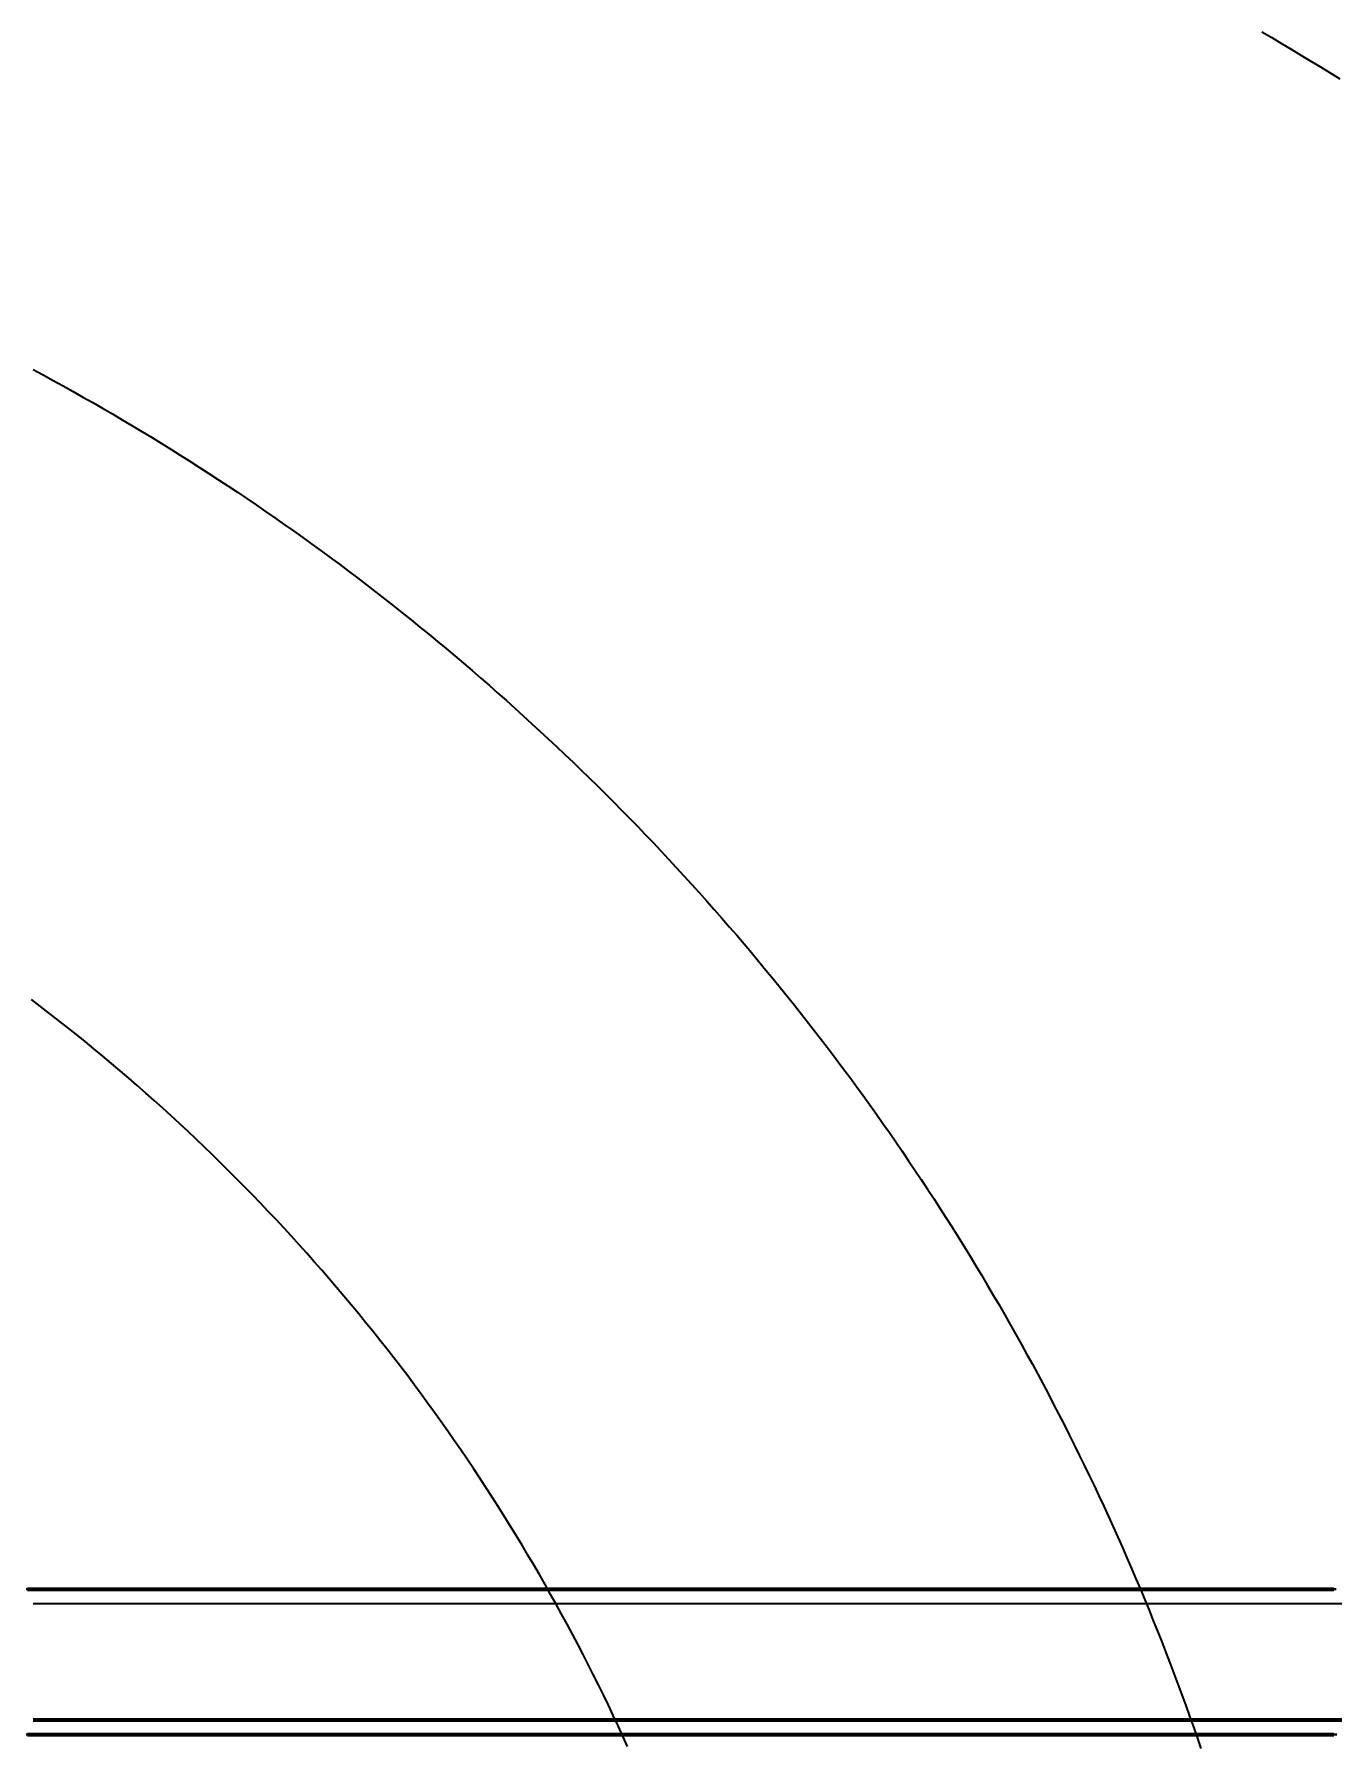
# Model space of a CAD drawing. Header units: millimetres. Extents: x 0 to 2382, y 0 to 420.
# Drawn here: x 168.47 to 174.2, y 290.95 to 298.5 of the extents above; entities that cross this region are included whole.
import ezdxf

# ---------------------------------------------------------------- set-up
doc = ezdxf.new("R2010")
doc.units = ezdxf.units.MM
doc.linetypes.add('IRAM-E-TRAZOS', pattern=[5, 4, -1])
doc.layers.add('01-VISIBLE', color=7, linetype='CONTINUOUS', lineweight=70)
doc.layers.add('02-OCULTA', color=4, linetype='IRAM-E-TRAZOS', lineweight=35)

msp = doc.modelspace()

# ---------------------------------------------------------------- linework, layer by layer
at = {"layer": '01-VISIBLE'}
for points in [[(168.44, 291.64), (168.52, 291.64), (168.6, 291.64), (168.68, 291.64), (168.76, 291.64), (168.84, 291.64), (168.92, 291.64), (169, 291.64), (169.08, 291.64), (169.16, 291.64), (169.24, 291.64), (169.32, 291.64), (169.4, 291.64), (169.48, 291.64), (169.56, 291.64), (169.64, 291.64), (169.72, 291.64), (169.8, 291.64), (169.88, 291.64), (169.96, 291.64), (170.04, 291.64), (170.12, 291.64), (170.2, 291.64), (170.28, 291.64), (170.36, 291.64), (170.44, 291.64), (170.52, 291.64), (170.6, 291.64), (170.68, 291.64), (170.76, 291.64), (170.84, 291.64), (170.92, 291.64), (171, 291.64), (171.08, 291.64), (171.16, 291.64), (171.24, 291.64), (171.32, 291.64), (171.4, 291.64), (171.48, 291.64), (171.56, 291.64), (171.64, 291.64), (171.72, 291.64), (171.8, 291.64), (171.88, 291.64), (171.96, 291.64), (172.04, 291.64), (172.12, 291.64), (172.2, 291.64), (172.28, 291.64), (172.36, 291.64), (172.44, 291.64), (172.52, 291.64), (172.6, 291.64), (172.68, 291.64), (172.76, 291.64), (172.84, 291.64), (172.92, 291.64), (173, 291.64), (173.08, 291.64), (173.16, 291.64), (173.24, 291.64), (173.32, 291.64), (173.4, 291.64), (173.48, 291.64), (173.56, 291.64), (173.64, 291.64), (173.72, 291.64), (173.8, 291.64), (173.88, 291.64), (173.96, 291.64), (174.04, 291.64), (174.12, 291.64), (174.2, 291.64)], [(168.4648, 291.064), (168.544, 291.064), (168.6232, 291.064), (168.7024, 291.064), (168.7816, 291.064), (168.8608, 291.064), (168.94, 291.064), (169.0192, 291.064), (169.0984, 291.064), (169.1776, 291.064), (169.2568, 291.064), (169.336, 291.064), (169.4152, 291.064), (169.4944, 291.064), (169.5736, 291.064), (169.6528, 291.064), (169.732, 291.064), (169.8112, 291.064), (169.8904, 291.064), (169.9696, 291.064), (170.0488, 291.064), (170.128, 291.064), (170.2072, 291.064), (170.2864, 291.064), (170.3656, 291.064), (170.4448, 291.064), (170.524, 291.064), (170.6032, 291.064), (170.6824, 291.064), (170.7616, 291.064), (170.8408, 291.064), (170.92, 291.064), (170.9992, 291.064), (171.0784, 291.064), (171.1576, 291.064), (171.2368, 291.064), (171.316, 291.064), (171.3952, 291.064), (171.4744, 291.064), (171.5536, 291.064), (171.6328, 291.064), (171.712, 291.064), (171.7912, 291.064), (171.8704, 291.064), (171.9496, 291.064), (172.0288, 291.064), (172.108, 291.064), (172.1872, 291.064), (172.2664, 291.064), (172.3456, 291.064), (172.4248, 291.064), (172.504, 291.064), (172.5832, 291.064), (172.6624, 291.064), (172.7416, 291.064), (172.8208, 291.064), (172.9, 291.064), (172.9792, 291.064), (173.0584, 291.064), (173.1376, 291.064), (173.2168, 291.064), (173.296, 291.064), (173.3752, 291.064), (173.4544, 291.064), (173.5336, 291.064), (173.6128, 291.064), (173.692, 291.064), (173.7712, 291.064), (173.8504, 291.064), (173.9296, 291.064), (174.0088, 291.064), (174.088, 291.064), (174.1672, 291.064), (174.2464, 291.064)], [(168.44, 291), (168.52, 291), (168.6, 291), (168.68, 291), (168.76, 291), (168.84, 291), (168.92, 291), (169, 291), (169.08, 291), (169.16, 291), (169.24, 291), (169.32, 291), (169.4, 291), (169.48, 291), (169.56, 291), (169.64, 291), (169.72, 291), (169.8, 291), (169.88, 291), (169.96, 291), (170.04, 291), (170.12, 291), (170.2, 291), (170.28, 291), (170.36, 291), (170.44, 291), (170.52, 291), (170.6, 291), (170.68, 291), (170.76, 291), (170.84, 291), (170.92, 291), (171, 291), (171.08, 291), (171.16, 291), (171.24, 291), (171.32, 291), (171.4, 291), (171.48, 291), (171.56, 291), (171.64, 291), (171.72, 291), (171.8, 291), (171.88, 291), (171.96, 291), (172.04, 291), (172.12, 291), (172.2, 291), (172.28, 291), (172.36, 291), (172.44, 291), (172.52, 291), (172.6, 291), (172.68, 291), (172.76, 291), (172.84, 291), (172.92, 291), (173, 291), (173.08, 291), (173.16, 291), (173.24, 291), (173.32, 291), (173.4, 291), (173.48, 291), (173.56, 291), (173.64, 291), (173.72, 291), (173.8, 291), (173.88, 291), (173.96, 291), (174.04, 291), (174.12, 291), (174.2, 291)]]:
    msp.add_lwpolyline(points, dxfattribs=at)
at = {"layer": '02-OCULTA'}
for points in [[(173.8831, 298.5078), (173.9263, 298.4824), (173.9694, 298.4568), (174.0124, 298.4311), (174.0554, 298.4053), (174.0982, 298.3793), (174.1409, 298.3531), (174.1836, 298.3268), (174.2261, 298.3003)], [(168.4649, 297.0185), (168.509, 296.9948), (168.5529, 296.9708), (168.5967, 296.9467), (168.6404, 296.9223), (168.684, 296.8977), (168.7275, 296.8729), (168.7709, 296.848), (168.8141, 296.8228), (168.8573, 296.7974), (168.9003, 296.7719), (168.9432, 296.7461), (168.9859, 296.7201), (169.0286, 296.6939), (169.0711, 296.6676), (169.1135, 296.641), (169.1558, 296.6143), (169.198, 296.5873), (169.24, 296.5602), (169.2819, 296.5328), (169.3237, 296.5053), (169.3654, 296.4776), (169.4069, 296.4496), (169.4483, 296.4215), (169.4896, 296.3932), (169.5307, 296.3647), (169.5717, 296.336), (169.6126, 296.3072), (169.6533, 296.2781), (169.6939, 296.2489), (169.7344, 296.2194), (169.7747, 296.1898), (169.8149, 296.16), (169.855, 296.13), (169.8949, 296.0998), (169.9347, 296.0695), (169.9743, 296.0389), (170.0138, 296.0082), (170.0532, 295.9773), (170.0924, 295.9462), (170.1314, 295.9149), (170.1703, 295.8834), (170.2091, 295.8518), (170.2478, 295.82), (170.2862, 295.788), (170.3246, 295.7558), (170.3628, 295.7235), (170.4008, 295.691), (170.4387, 295.6583), (170.4764, 295.6254), (170.514, 295.5924), (170.5514, 295.5592), (170.5887, 295.5258), (170.6258, 295.4922), (170.6628, 295.4585), (170.6996, 295.4246), (170.7362, 295.3905), (170.7727, 295.3563), (170.8091, 295.3219), (170.8452, 295.2873), (170.8813, 295.2526), (170.9171, 295.2177), (170.9528, 295.1826), (170.9884, 295.1474), (171.0237, 295.112), (171.0589, 295.0764), (171.094, 295.0407), (171.1289, 295.0048), (171.1636, 294.9687), (171.1981, 294.9325), (171.2325, 294.8962), (171.2667, 294.8597), (171.3008, 294.823), (171.3346, 294.7862), (171.3683, 294.7492), (171.4019, 294.712), (171.4352, 294.6747), (171.4684, 294.6373), (171.5015, 294.5997), (171.5343, 294.5619), (171.567, 294.524), (171.5995, 294.486), (171.6318, 294.4478), (171.6639, 294.4094), (171.6959, 294.3709), (171.7277, 294.3323), (171.7593, 294.2935), (171.7907, 294.2545), (171.822, 294.2155), (171.8531, 294.1762), (171.884, 294.1369), (171.9147, 294.0974), (171.9452, 294.0577), (171.9756, 294.0179), (172.0057, 293.978), (172.0357, 293.9379), (172.0655, 293.8977), (172.0951, 293.8574), (172.1246, 293.8169), (172.1538, 293.7763), (172.1829, 293.7356), (172.2117, 293.6947), (172.2404, 293.6537), (172.2689, 293.6126), (172.2972, 293.5713), (172.3253, 293.5299), (172.3532, 293.4884), (172.381, 293.4467), (172.4085, 293.4049), (172.4358, 293.363), (172.463, 293.321), (172.49, 293.2788), (172.5167, 293.2365), (172.5433, 293.1941), (172.5697, 293.1516), (172.5959, 293.109), (172.6218, 293.0662), (172.6476, 293.0233), (172.6732, 292.9803), (172.6986, 292.9372), (172.7238, 292.894), (172.7488, 292.8506), (172.7736, 292.8072), (172.7982, 292.7636), (172.8226, 292.7199), (172.8468, 292.6761), (172.8708, 292.6322), (172.8946, 292.5882), (172.9182, 292.544), (172.9416, 292.4998), (172.9648, 292.4555), (172.9878, 292.411), (173.0106, 292.3665), (173.0332, 292.3218), (173.0556, 292.277), (173.0777, 292.2322), (173.0997, 292.1872), (173.1215, 292.1421), (173.143, 292.097), (173.1643, 292.0517), (173.1855, 292.0064), (173.2064, 291.9609), (173.2271, 291.9154), (173.2477, 291.8697), (173.268, 291.824), (173.2881, 291.7782), (173.3079, 291.7322), (173.3276, 291.6862), (173.3471, 291.6401), (173.3663, 291.5939), (173.3854, 291.5477), (173.4042, 291.5013), (173.4228, 291.4548), (173.4412, 291.4083), (173.4594, 291.3617), (173.4774, 291.315), (173.4952, 291.2682), (173.5127, 291.2213), (173.53, 291.1744), (173.5472, 291.1274), (173.5641, 291.0803), (173.5808, 291.0331), (173.5972, 290.9859), (173.6135, 290.9385)], [(168.4649, 297.0185), (168.509, 296.9948), (168.5529, 296.9708), (168.5967, 296.9467), (168.6404, 296.9223), (168.684, 296.8977), (168.7275, 296.8729), (168.7709, 296.848), (168.8141, 296.8228), (168.8573, 296.7974), (168.9003, 296.7719), (168.9432, 296.7461), (168.9859, 296.7201), (169.0286, 296.6939), (169.0711, 296.6676), (169.1135, 296.641), (169.1558, 296.6143), (169.198, 296.5873), (169.24, 296.5602), (169.2819, 296.5328), (169.3237, 296.5053), (169.3654, 296.4776), (169.4069, 296.4496), (169.4483, 296.4215), (169.4896, 296.3932), (169.5307, 296.3647), (169.5717, 296.336), (169.6126, 296.3072), (169.6533, 296.2781), (169.6939, 296.2489), (169.7344, 296.2194), (169.7747, 296.1898), (169.8149, 296.16), (169.855, 296.13), (169.8949, 296.0998), (169.9347, 296.0695), (169.9743, 296.0389), (170.0138, 296.0082), (170.0532, 295.9773), (170.0924, 295.9462), (170.1314, 295.9149), (170.1703, 295.8834), (170.2091, 295.8518), (170.2478, 295.82), (170.2862, 295.788), (170.3246, 295.7558), (170.3628, 295.7235), (170.4008, 295.691), (170.4387, 295.6583), (170.4764, 295.6254), (170.514, 295.5924), (170.5514, 295.5592), (170.5887, 295.5258), (170.6258, 295.4922), (170.6628, 295.4585), (170.6996, 295.4246), (170.7362, 295.3905), (170.7727, 295.3563), (170.8091, 295.3219), (170.8452, 295.2873), (170.8813, 295.2526), (170.9171, 295.2177), (170.9528, 295.1826), (170.9884, 295.1474), (171.0237, 295.112), (171.0589, 295.0764), (171.094, 295.0407), (171.1289, 295.0048), (171.1636, 294.9687), (171.1981, 294.9325), (171.2325, 294.8962), (171.2667, 294.8597), (171.3008, 294.823), (171.3346, 294.7862), (171.3683, 294.7492), (171.4019, 294.712), (171.4352, 294.6747), (171.4684, 294.6373), (171.5015, 294.5997), (171.5343, 294.5619), (171.567, 294.524), (171.5995, 294.486), (171.6318, 294.4478), (171.6639, 294.4094), (171.6959, 294.3709), (171.7277, 294.3323), (171.7593, 294.2935), (171.7907, 294.2545), (171.822, 294.2155), (171.8531, 294.1762), (171.884, 294.1369), (171.9147, 294.0974), (171.9452, 294.0577), (171.9756, 294.0179), (172.0057, 293.978), (172.0357, 293.9379), (172.0655, 293.8977), (172.0951, 293.8574), (172.1246, 293.8169), (172.1538, 293.7763), (172.1829, 293.7356), (172.2117, 293.6947), (172.2404, 293.6537), (172.2689, 293.6126), (172.2972, 293.5713), (172.3253, 293.5299), (172.3532, 293.4884), (172.381, 293.4467), (172.4085, 293.4049), (172.4358, 293.363), (172.463, 293.321), (172.49, 293.2788), (172.5167, 293.2365), (172.5433, 293.1941), (172.5697, 293.1516), (172.5959, 293.109), (172.6218, 293.0662), (172.6476, 293.0233), (172.6732, 292.9803), (172.6986, 292.9372), (172.7238, 292.894), (172.7488, 292.8506), (172.7736, 292.8072), (172.7982, 292.7636), (172.8226, 292.7199), (172.8468, 292.6761), (172.8708, 292.6322), (172.8946, 292.5882), (172.9182, 292.544), (172.9416, 292.4998), (172.9648, 292.4555), (172.9878, 292.411), (173.0106, 292.3665), (173.0332, 292.3218), (173.0556, 292.277), (173.0777, 292.2322), (173.0997, 292.1872), (173.1215, 292.1421), (173.143, 292.097), (173.1643, 292.0517), (173.1855, 292.0064), (173.2064, 291.9609), (173.2271, 291.9154), (173.2477, 291.8697), (173.268, 291.824), (173.2881, 291.7782), (173.3079, 291.7322), (173.3276, 291.6862), (173.3471, 291.6401), (173.3663, 291.5939), (173.3854, 291.5477), (173.4042, 291.5013), (173.4228, 291.4548), (173.4412, 291.4083), (173.4594, 291.3617), (173.4774, 291.315), (173.4952, 291.2682), (173.5127, 291.2213), (173.53, 291.1744), (173.5472, 291.1274), (173.5641, 291.0803), (173.5808, 291.0331), (173.5972, 290.9859), (173.6135, 290.9385)], [(168.4649, 297.0185), (168.509, 296.9948), (168.5529, 296.9708), (168.5967, 296.9467), (168.6404, 296.9223), (168.684, 296.8977), (168.7275, 296.8729), (168.7709, 296.848), (168.8141, 296.8228), (168.8573, 296.7974), (168.9003, 296.7719), (168.9432, 296.7461), (168.9859, 296.7201), (169.0286, 296.6939), (169.0711, 296.6676), (169.1135, 296.641), (169.1558, 296.6143), (169.198, 296.5873), (169.24, 296.5602), (169.2819, 296.5328), (169.3237, 296.5053), (169.3654, 296.4776), (169.4069, 296.4496), (169.4483, 296.4215), (169.4896, 296.3932), (169.5307, 296.3647), (169.5717, 296.336), (169.6126, 296.3072), (169.6533, 296.2781), (169.6939, 296.2489), (169.7344, 296.2194), (169.7747, 296.1898), (169.8149, 296.16), (169.855, 296.13), (169.8949, 296.0998), (169.9347, 296.0695), (169.9743, 296.0389), (170.0138, 296.0082), (170.0532, 295.9773), (170.0924, 295.9462), (170.1314, 295.9149), (170.1703, 295.8834), (170.2091, 295.8518), (170.2478, 295.82), (170.2862, 295.788), (170.3246, 295.7558), (170.3628, 295.7235), (170.4008, 295.691), (170.4387, 295.6583), (170.4764, 295.6254), (170.514, 295.5924), (170.5514, 295.5592), (170.5887, 295.5258), (170.6258, 295.4922), (170.6628, 295.4585), (170.6996, 295.4246), (170.7362, 295.3905), (170.7727, 295.3563), (170.8091, 295.3219), (170.8452, 295.2873), (170.8813, 295.2526), (170.9171, 295.2177), (170.9528, 295.1826), (170.9884, 295.1474), (171.0237, 295.112), (171.0589, 295.0764), (171.094, 295.0407), (171.1289, 295.0048), (171.1636, 294.9687), (171.1981, 294.9325), (171.2325, 294.8962), (171.2667, 294.8597), (171.3008, 294.823), (171.3346, 294.7862), (171.3683, 294.7492), (171.4019, 294.712), (171.4352, 294.6747), (171.4684, 294.6373), (171.5015, 294.5997), (171.5343, 294.5619), (171.567, 294.524), (171.5995, 294.486), (171.6318, 294.4478), (171.6639, 294.4094), (171.6959, 294.3709), (171.7277, 294.3323), (171.7593, 294.2935), (171.7907, 294.2545), (171.822, 294.2155), (171.8531, 294.1762), (171.884, 294.1369), (171.9147, 294.0974), (171.9452, 294.0577), (171.9756, 294.0179), (172.0057, 293.978), (172.0357, 293.9379), (172.0655, 293.8977), (172.0951, 293.8574), (172.1246, 293.8169), (172.1538, 293.7763), (172.1829, 293.7356), (172.2117, 293.6947), (172.2404, 293.6537), (172.2689, 293.6126), (172.2972, 293.5713), (172.3253, 293.5299), (172.3532, 293.4884), (172.381, 293.4467), (172.4085, 293.4049), (172.4358, 293.363), (172.463, 293.321), (172.49, 293.2788), (172.5167, 293.2365), (172.5433, 293.1941), (172.5697, 293.1516), (172.5959, 293.109), (172.6218, 293.0662), (172.6476, 293.0233), (172.6732, 292.9803), (172.6986, 292.9372), (172.7238, 292.894), (172.7488, 292.8506), (172.7736, 292.8072), (172.7982, 292.7636), (172.8226, 292.7199), (172.8468, 292.6761), (172.8708, 292.6322), (172.8946, 292.5882), (172.9182, 292.544), (172.9416, 292.4998), (172.9648, 292.4555), (172.9878, 292.411), (173.0106, 292.3665), (173.0332, 292.3218), (173.0556, 292.277), (173.0777, 292.2322), (173.0997, 292.1872), (173.1215, 292.1421), (173.143, 292.097), (173.1643, 292.0517), (173.1855, 292.0064), (173.2064, 291.9609), (173.2271, 291.9154), (173.2477, 291.8697), (173.268, 291.824), (173.2881, 291.7782), (173.3079, 291.7322), (173.3276, 291.6862), (173.3471, 291.6401), (173.3663, 291.5939), (173.3854, 291.5477), (173.4042, 291.5013), (173.4228, 291.4548), (173.4412, 291.4083), (173.4594, 291.3617), (173.4774, 291.315), (173.4952, 291.2682), (173.5127, 291.2213), (173.53, 291.1744), (173.5472, 291.1274), (173.5641, 291.0803), (173.5808, 291.0331), (173.5972, 290.9859), (173.6135, 290.9385)], [(171.0857, 290.9474), (171.065, 290.993), (171.0439, 291.0385), (171.0226, 291.0838), (171.0011, 291.129), (170.9792, 291.1741), (170.9571, 291.219), (170.9348, 291.2638), (170.9122, 291.3085), (170.8893, 291.3531), (170.8662, 291.3975), (170.8428, 291.4418), (170.8191, 291.4859), (170.7952, 291.53), (170.771, 291.5738), (170.7466, 291.6175), (170.7219, 291.6611), (170.697, 291.7046), (170.6718, 291.7479), (170.6464, 291.791), (170.6207, 291.834), (170.5947, 291.8768), (170.5686, 291.9195), (170.5421, 291.9621), (170.5154, 292.0045), (170.4885, 292.0467), (170.4613, 292.0887), (170.4339, 292.1307), (170.4062, 292.1724), (170.3783, 292.214), (170.3501, 292.2554), (170.3217, 292.2966), (170.2931, 292.3377), (170.2642, 292.3787), (170.2351, 292.4194), (170.2057, 292.46), (170.1761, 292.5004), (170.1463, 292.5406), (170.1162, 292.5807), (170.0859, 292.6205), (170.0553, 292.6602), (170.0246, 292.6997), (169.9936, 292.7391), (169.9623, 292.7782), (169.9309, 292.8172), (169.8992, 292.856), (169.8673, 292.8946), (169.8351, 292.933), (169.8028, 292.9712), (169.7702, 293.0093), (169.7374, 293.0471), (169.7043, 293.0847), (169.6711, 293.1222), (169.6376, 293.1594), (169.6039, 293.1965), (169.57, 293.2334), (169.5358, 293.27), (169.5015, 293.3065), (169.4669, 293.3427), (169.4322, 293.3788), (169.3972, 293.4146), (169.362, 293.4503), (169.3266, 293.4857), (169.291, 293.5209), (169.2552, 293.5559), (169.2192, 293.5907), (169.1829, 293.6253), (169.1465, 293.6597), (169.1099, 293.6938), (169.0731, 293.7278), (169.036, 293.7615), (168.9988, 293.795), (168.9614, 293.8283), (168.9238, 293.8614), (168.8859, 293.8942), (168.8479, 293.9268), (168.8097, 293.9592), (168.7714, 293.9914), (168.7328, 294.0233), (168.694, 294.0551), (168.6551, 294.0865), (168.6159, 294.1178), (168.5766, 294.1488), (168.5371, 294.1796), (168.4974, 294.2102), (168.4576, 294.2405)], [(171.0857, 290.9474), (171.065, 290.993), (171.0439, 291.0385), (171.0226, 291.0838), (171.0011, 291.129), (170.9792, 291.1741), (170.9571, 291.219), (170.9348, 291.2638), (170.9122, 291.3085), (170.8893, 291.3531), (170.8662, 291.3975), (170.8428, 291.4418), (170.8191, 291.4859), (170.7952, 291.53), (170.771, 291.5738), (170.7466, 291.6175), (170.7219, 291.6611), (170.697, 291.7046), (170.6718, 291.7479), (170.6464, 291.791), (170.6207, 291.834), (170.5947, 291.8768), (170.5686, 291.9195), (170.5421, 291.9621), (170.5154, 292.0045), (170.4885, 292.0467), (170.4613, 292.0887), (170.4339, 292.1307), (170.4062, 292.1724), (170.3783, 292.214), (170.3501, 292.2554), (170.3217, 292.2966), (170.2931, 292.3377), (170.2642, 292.3787), (170.2351, 292.4194), (170.2057, 292.46), (170.1761, 292.5004), (170.1463, 292.5406), (170.1162, 292.5807), (170.0859, 292.6205), (170.0553, 292.6602), (170.0246, 292.6997), (169.9936, 292.7391), (169.9623, 292.7782), (169.9309, 292.8172), (169.8992, 292.856), (169.8673, 292.8946), (169.8351, 292.933), (169.8028, 292.9712), (169.7702, 293.0093), (169.7374, 293.0471), (169.7043, 293.0847), (169.6711, 293.1222), (169.6376, 293.1594), (169.6039, 293.1965), (169.57, 293.2334), (169.5358, 293.27), (169.5015, 293.3065), (169.4669, 293.3427), (169.4322, 293.3788), (169.3972, 293.4146), (169.362, 293.4503), (169.3266, 293.4857), (169.291, 293.5209), (169.2552, 293.5559), (169.2192, 293.5907), (169.1829, 293.6253), (169.1465, 293.6597), (169.1099, 293.6938), (169.0731, 293.7278), (169.036, 293.7615), (168.9988, 293.795), (168.9614, 293.8283), (168.9238, 293.8614), (168.8859, 293.8942), (168.8479, 293.9268), (168.8097, 293.9592), (168.7714, 293.9914), (168.7328, 294.0233), (168.694, 294.0551), (168.6551, 294.0865), (168.6159, 294.1178), (168.5766, 294.1488), (168.5371, 294.1796), (168.4974, 294.2102), (168.4576, 294.2405)], [(171.0857, 290.9474), (171.065, 290.993), (171.0439, 291.0385), (171.0226, 291.0838), (171.0011, 291.129), (170.9792, 291.1741), (170.9571, 291.219), (170.9348, 291.2638), (170.9122, 291.3085), (170.8893, 291.3531), (170.8662, 291.3975), (170.8428, 291.4418), (170.8191, 291.4859), (170.7952, 291.53), (170.771, 291.5738), (170.7466, 291.6175), (170.7219, 291.6611), (170.697, 291.7046), (170.6718, 291.7479), (170.6464, 291.791), (170.6207, 291.834), (170.5947, 291.8768), (170.5686, 291.9195), (170.5421, 291.9621), (170.5154, 292.0045), (170.4885, 292.0467), (170.4613, 292.0887), (170.4339, 292.1307), (170.4062, 292.1724), (170.3783, 292.214), (170.3501, 292.2554), (170.3217, 292.2966), (170.2931, 292.3377), (170.2642, 292.3787), (170.2351, 292.4194), (170.2057, 292.46), (170.1761, 292.5004), (170.1463, 292.5406), (170.1162, 292.5807), (170.0859, 292.6205), (170.0553, 292.6602), (170.0246, 292.6997), (169.9936, 292.7391), (169.9623, 292.7782), (169.9309, 292.8172), (169.8992, 292.856), (169.8673, 292.8946), (169.8351, 292.933), (169.8028, 292.9712), (169.7702, 293.0093), (169.7374, 293.0471), (169.7043, 293.0847), (169.6711, 293.1222), (169.6376, 293.1594), (169.6039, 293.1965), (169.57, 293.2334), (169.5358, 293.27), (169.5015, 293.3065), (169.4669, 293.3427), (169.4322, 293.3788), (169.3972, 293.4146), (169.362, 293.4503), (169.3266, 293.4857), (169.291, 293.5209), (169.2552, 293.5559), (169.2192, 293.5907), (169.1829, 293.6253), (169.1465, 293.6597), (169.1099, 293.6938), (169.0731, 293.7278), (169.036, 293.7615), (168.9988, 293.795), (168.9614, 293.8283), (168.9238, 293.8614), (168.8859, 293.8942), (168.8479, 293.9268), (168.8097, 293.9592), (168.7714, 293.9914), (168.7328, 294.0233), (168.694, 294.0551), (168.6551, 294.0865), (168.6159, 294.1178), (168.5766, 294.1488), (168.5371, 294.1796), (168.4974, 294.2102), (168.4576, 294.2405)], [(174.2112, 291.64), (174.1328, 291.64), (174.0544, 291.64), (173.976, 291.64), (173.8976, 291.64), (173.8192, 291.64), (173.7408, 291.64), (173.6624, 291.64), (173.584, 291.64), (173.5056, 291.64), (173.4272, 291.64), (173.3488, 291.64), (173.2704, 291.64), (173.192, 291.64), (173.1136, 291.64), (173.0352, 291.64), (172.9568, 291.64), (172.8784, 291.64), (172.8, 291.64), (172.7216, 291.64), (172.6432, 291.64), (172.5648, 291.64), (172.4864, 291.64), (172.408, 291.64), (172.3296, 291.64), (172.2512, 291.64), (172.1728, 291.64), (172.0944, 291.64), (172.016, 291.64), (171.9376, 291.64), (171.8592, 291.64), (171.7808, 291.64), (171.7024, 291.64), (171.624, 291.64), (171.5456, 291.64), (171.4672, 291.64), (171.3888, 291.64), (171.3104, 291.64), (171.232, 291.64), (171.1536, 291.64), (171.0752, 291.64), (170.9968, 291.64), (170.9184, 291.64), (170.84, 291.64), (170.7616, 291.64), (170.6832, 291.64), (170.6048, 291.64), (170.5264, 291.64), (170.448, 291.64), (170.3696, 291.64), (170.2912, 291.64), (170.2128, 291.64), (170.1344, 291.64), (170.056, 291.64), (169.9776, 291.64), (169.8992, 291.64), (169.8208, 291.64), (169.7424, 291.64), (169.664, 291.64), (169.5856, 291.64), (169.5072, 291.64), (169.4288, 291.64), (169.3504, 291.64), (169.272, 291.64), (169.1936, 291.64), (169.1152, 291.64), (169.0368, 291.64), (168.9584, 291.64), (168.88, 291.64), (168.8016, 291.64), (168.7232, 291.64), (168.6448, 291.64), (168.5664, 291.64), (168.488, 291.64), (168.4096, 291.64)], [(168.4096, 291.64), (168.488, 291.64), (168.5664, 291.64), (168.6448, 291.64), (168.7232, 291.64), (168.8016, 291.64), (168.88, 291.64), (168.9584, 291.64), (169.0368, 291.64), (169.1152, 291.64), (169.1936, 291.64), (169.272, 291.64), (169.3504, 291.64), (169.4288, 291.64), (169.5072, 291.64), (169.5856, 291.64), (169.664, 291.64), (169.7424, 291.64), (169.8208, 291.64), (169.8992, 291.64), (169.9776, 291.64), (170.056, 291.64), (170.1344, 291.64), (170.2128, 291.64), (170.2912, 291.64), (170.3696, 291.64), (170.448, 291.64), (170.5264, 291.64), (170.6048, 291.64), (170.6832, 291.64), (170.7616, 291.64), (170.84, 291.64), (170.9184, 291.64), (170.9968, 291.64), (171.0752, 291.64), (171.1536, 291.64), (171.232, 291.64), (171.3104, 291.64), (171.3888, 291.64), (171.4672, 291.64), (171.5456, 291.64), (171.624, 291.64), (171.7024, 291.64), (171.7808, 291.64), (171.8592, 291.64), (171.9376, 291.64), (172.016, 291.64), (172.0944, 291.64), (172.1728, 291.64), (172.2512, 291.64), (172.3296, 291.64), (172.408, 291.64), (172.4864, 291.64), (172.5648, 291.64), (172.6432, 291.64), (172.7216, 291.64), (172.8, 291.64), (172.8784, 291.64), (172.9568, 291.64), (173.0352, 291.64), (173.1136, 291.64), (173.192, 291.64), (173.2704, 291.64), (173.3488, 291.64), (173.4272, 291.64), (173.5056, 291.64), (173.584, 291.64), (173.6624, 291.64), (173.7408, 291.64), (173.8192, 291.64), (173.8976, 291.64), (173.976, 291.64), (174.0544, 291.64), (174.1328, 291.64), (174.2112, 291.64)], [(174.2, 291.64), (174.12, 291.64), (174.04, 291.64), (173.96, 291.64), (173.88, 291.64), (173.8, 291.64), (173.72, 291.64), (173.64, 291.64), (173.56, 291.64), (173.48, 291.64), (173.4, 291.64), (173.32, 291.64), (173.24, 291.64), (173.16, 291.64), (173.08, 291.64), (173, 291.64), (172.92, 291.64), (172.84, 291.64), (172.76, 291.64), (172.68, 291.64), (172.6, 291.64), (172.52, 291.64), (172.44, 291.64), (172.36, 291.64), (172.28, 291.64), (172.2, 291.64), (172.12, 291.64), (172.04, 291.64), (171.96, 291.64), (171.88, 291.64), (171.8, 291.64), (171.72, 291.64), (171.64, 291.64), (171.56, 291.64), (171.48, 291.64), (171.4, 291.64), (171.32, 291.64), (171.24, 291.64), (171.16, 291.64), (171.08, 291.64), (171, 291.64), (170.92, 291.64), (170.84, 291.64), (170.76, 291.64), (170.68, 291.64), (170.6, 291.64), (170.52, 291.64), (170.44, 291.64), (170.36, 291.64), (170.28, 291.64), (170.2, 291.64), (170.12, 291.64), (170.04, 291.64), (169.96, 291.64), (169.88, 291.64), (169.8, 291.64), (169.72, 291.64), (169.64, 291.64), (169.56, 291.64), (169.48, 291.64), (169.4, 291.64), (169.32, 291.64), (169.24, 291.64), (169.16, 291.64), (169.08, 291.64), (169, 291.64), (168.92, 291.64), (168.84, 291.64), (168.76, 291.64), (168.68, 291.64), (168.6, 291.64), (168.52, 291.64), (168.44, 291.64)], [(174.2464, 291.576), (174.1672, 291.576), (174.088, 291.576), (174.0088, 291.576), (173.9296, 291.576), (173.8504, 291.576), (173.7712, 291.576), (173.692, 291.576), (173.6128, 291.576), (173.5336, 291.576), (173.4544, 291.576), (173.3752, 291.576), (173.296, 291.576), (173.2168, 291.576), (173.1376, 291.576), (173.0584, 291.576), (172.9792, 291.576), (172.9, 291.576), (172.8208, 291.576), (172.7416, 291.576), (172.6624, 291.576), (172.5832, 291.576), (172.504, 291.576), (172.4248, 291.576), (172.3456, 291.576), (172.2664, 291.576), (172.1872, 291.576), (172.108, 291.576), (172.0288, 291.576), (171.9496, 291.576), (171.8704, 291.576), (171.7912, 291.576), (171.712, 291.576), (171.6328, 291.576), (171.5536, 291.576), (171.4744, 291.576), (171.3952, 291.576), (171.316, 291.576), (171.2368, 291.576), (171.1576, 291.576), (171.0784, 291.576), (170.9992, 291.576), (170.92, 291.576), (170.8408, 291.576), (170.7616, 291.576), (170.6824, 291.576), (170.6032, 291.576), (170.524, 291.576), (170.4448, 291.576), (170.3656, 291.576), (170.2864, 291.576), (170.2072, 291.576), (170.128, 291.576), (170.0488, 291.576), (169.9696, 291.576), (169.8904, 291.576), (169.8112, 291.576), (169.732, 291.576), (169.6528, 291.576), (169.5736, 291.576), (169.4944, 291.576), (169.4152, 291.576), (169.336, 291.576), (169.2568, 291.576), (169.1776, 291.576), (169.0984, 291.576), (169.0192, 291.576), (168.94, 291.576), (168.8608, 291.576), (168.7816, 291.576), (168.7024, 291.576), (168.6232, 291.576), (168.544, 291.576), (168.4648, 291.576)], [(174.2464, 291.576), (174.1672, 291.576), (174.088, 291.576), (174.0088, 291.576), (173.9296, 291.576), (173.8504, 291.576), (173.7712, 291.576), (173.692, 291.576), (173.6128, 291.576), (173.5336, 291.576), (173.4544, 291.576), (173.3752, 291.576), (173.296, 291.576), (173.2168, 291.576), (173.1376, 291.576), (173.0584, 291.576), (172.9792, 291.576), (172.9, 291.576), (172.8208, 291.576), (172.7416, 291.576), (172.6624, 291.576), (172.5832, 291.576), (172.504, 291.576), (172.4248, 291.576), (172.3456, 291.576), (172.2664, 291.576), (172.1872, 291.576), (172.108, 291.576), (172.0288, 291.576), (171.9496, 291.576), (171.8704, 291.576), (171.7912, 291.576), (171.712, 291.576), (171.6328, 291.576), (171.5536, 291.576), (171.4744, 291.576), (171.3952, 291.576), (171.316, 291.576), (171.2368, 291.576), (171.1576, 291.576), (171.0784, 291.576), (170.9992, 291.576), (170.92, 291.576), (170.8408, 291.576), (170.7616, 291.576), (170.6824, 291.576), (170.6032, 291.576), (170.524, 291.576), (170.4448, 291.576), (170.3656, 291.576), (170.2864, 291.576), (170.2072, 291.576), (170.128, 291.576), (170.0488, 291.576), (169.9696, 291.576), (169.8904, 291.576), (169.8112, 291.576), (169.732, 291.576), (169.6528, 291.576), (169.5736, 291.576), (169.4944, 291.576), (169.4152, 291.576), (169.336, 291.576), (169.2568, 291.576), (169.1776, 291.576), (169.0984, 291.576), (169.0192, 291.576), (168.94, 291.576), (168.8608, 291.576), (168.7816, 291.576), (168.7024, 291.576), (168.6232, 291.576), (168.544, 291.576), (168.4648, 291.576)], [(168.4648, 291.064), (168.544, 291.064), (168.6232, 291.064), (168.7024, 291.064), (168.7816, 291.064), (168.8608, 291.064), (168.94, 291.064), (169.0192, 291.064), (169.0984, 291.064), (169.1776, 291.064), (169.2568, 291.064), (169.336, 291.064), (169.4152, 291.064), (169.4944, 291.064), (169.5736, 291.064), (169.6528, 291.064), (169.732, 291.064), (169.8112, 291.064), (169.8904, 291.064), (169.9696, 291.064), (170.0488, 291.064), (170.128, 291.064), (170.2072, 291.064), (170.2864, 291.064), (170.3656, 291.064), (170.4448, 291.064), (170.524, 291.064), (170.6032, 291.064), (170.6824, 291.064), (170.7616, 291.064), (170.8408, 291.064), (170.92, 291.064), (170.9992, 291.064), (171.0784, 291.064), (171.1576, 291.064), (171.2368, 291.064), (171.316, 291.064), (171.3952, 291.064), (171.4744, 291.064), (171.5536, 291.064), (171.6328, 291.064), (171.712, 291.064), (171.7912, 291.064), (171.8704, 291.064), (171.9496, 291.064), (172.0288, 291.064), (172.108, 291.064), (172.1872, 291.064), (172.2664, 291.064), (172.3456, 291.064), (172.4248, 291.064), (172.504, 291.064), (172.5832, 291.064), (172.6624, 291.064), (172.7416, 291.064), (172.8208, 291.064), (172.9, 291.064), (172.9792, 291.064), (173.0584, 291.064), (173.1376, 291.064), (173.2168, 291.064), (173.296, 291.064), (173.3752, 291.064), (173.4544, 291.064), (173.5336, 291.064), (173.6128, 291.064), (173.692, 291.064), (173.7712, 291.064), (173.8504, 291.064), (173.9296, 291.064), (174.0088, 291.064), (174.088, 291.064), (174.1672, 291.064), (174.2464, 291.064)], [(174.2112, 291), (174.1328, 291), (174.0544, 291), (173.976, 291), (173.8976, 291), (173.8192, 291), (173.7408, 291), (173.6624, 291), (173.584, 291), (173.5056, 291), (173.4272, 291), (173.3488, 291), (173.2704, 291), (173.192, 291), (173.1136, 291), (173.0352, 291), (172.9568, 291), (172.8784, 291), (172.8, 291), (172.7216, 291), (172.6432, 291), (172.5648, 291), (172.4864, 291), (172.408, 291), (172.3296, 291), (172.2512, 291), (172.1728, 291), (172.0944, 291), (172.016, 291), (171.9376, 291), (171.8592, 291), (171.7808, 291), (171.7024, 291), (171.624, 291), (171.5456, 291), (171.4672, 291), (171.3888, 291), (171.3104, 291), (171.232, 291), (171.1536, 291), (171.0752, 291), (170.9968, 291), (170.9184, 291), (170.84, 291), (170.7616, 291), (170.6832, 291), (170.6048, 291), (170.5264, 291), (170.448, 291), (170.3696, 291), (170.2912, 291), (170.2128, 291), (170.1344, 291), (170.056, 291), (169.9776, 291), (169.8992, 291), (169.8208, 291), (169.7424, 291), (169.664, 291), (169.5856, 291), (169.5072, 291), (169.4288, 291), (169.3504, 291), (169.272, 291), (169.1936, 291), (169.1152, 291), (169.0368, 291), (168.9584, 291), (168.88, 291), (168.8016, 291), (168.7232, 291), (168.6448, 291), (168.5664, 291), (168.488, 291), (168.4096, 291)], [(168.4096, 291), (168.488, 291), (168.5664, 291), (168.6448, 291), (168.7232, 291), (168.8016, 291), (168.88, 291), (168.9584, 291), (169.0368, 291), (169.1152, 291), (169.1936, 291), (169.272, 291), (169.3504, 291), (169.4288, 291), (169.5072, 291), (169.5856, 291), (169.664, 291), (169.7424, 291), (169.8208, 291), (169.8992, 291), (169.9776, 291), (170.056, 291), (170.1344, 291), (170.2128, 291), (170.2912, 291), (170.3696, 291), (170.448, 291), (170.5264, 291), (170.6048, 291), (170.6832, 291), (170.7616, 291), (170.84, 291), (170.9184, 291), (170.9968, 291), (171.0752, 291), (171.1536, 291), (171.232, 291), (171.3104, 291), (171.3888, 291), (171.4672, 291), (171.5456, 291), (171.624, 291), (171.7024, 291), (171.7808, 291), (171.8592, 291), (171.9376, 291), (172.016, 291), (172.0944, 291), (172.1728, 291), (172.2512, 291), (172.3296, 291), (172.408, 291), (172.4864, 291), (172.5648, 291), (172.6432, 291), (172.7216, 291), (172.8, 291), (172.8784, 291), (172.9568, 291), (173.0352, 291), (173.1136, 291), (173.192, 291), (173.2704, 291), (173.3488, 291), (173.4272, 291), (173.5056, 291), (173.584, 291), (173.6624, 291), (173.7408, 291), (173.8192, 291), (173.8976, 291), (173.976, 291), (174.0544, 291), (174.1328, 291), (174.2112, 291)], [(174.2112, 291), (174.1328, 291), (174.0544, 291), (173.976, 291), (173.8976, 291), (173.8192, 291), (173.7408, 291), (173.6624, 291), (173.584, 291), (173.5056, 291), (173.4272, 291), (173.3488, 291), (173.2704, 291), (173.192, 291), (173.1136, 291), (173.0352, 291), (172.9568, 291), (172.8784, 291), (172.8, 291), (172.7216, 291), (172.6432, 291), (172.5648, 291), (172.4864, 291), (172.408, 291), (172.3296, 291), (172.2512, 291), (172.1728, 291), (172.0944, 291), (172.016, 291), (171.9376, 291), (171.8592, 291), (171.7808, 291), (171.7024, 291), (171.624, 291), (171.5456, 291), (171.4672, 291), (171.3888, 291), (171.3104, 291), (171.232, 291), (171.1536, 291), (171.0752, 291), (170.9968, 291), (170.9184, 291), (170.84, 291), (170.7616, 291), (170.6832, 291), (170.6048, 291), (170.5264, 291), (170.448, 291), (170.3696, 291), (170.2912, 291), (170.2128, 291), (170.1344, 291), (170.056, 291), (169.9776, 291), (169.8992, 291), (169.8208, 291), (169.7424, 291), (169.664, 291), (169.5856, 291), (169.5072, 291), (169.4288, 291), (169.3504, 291), (169.272, 291), (169.1936, 291), (169.1152, 291), (169.0368, 291), (168.9584, 291), (168.88, 291), (168.8016, 291), (168.7232, 291), (168.6448, 291), (168.5664, 291), (168.488, 291), (168.4096, 291)], [(168.4096, 291), (168.488, 291), (168.5664, 291), (168.6448, 291), (168.7232, 291), (168.8016, 291), (168.88, 291), (168.9584, 291), (169.0368, 291), (169.1152, 291), (169.1936, 291), (169.272, 291), (169.3504, 291), (169.4288, 291), (169.5072, 291), (169.5856, 291), (169.664, 291), (169.7424, 291), (169.8208, 291), (169.8992, 291), (169.9776, 291), (170.056, 291), (170.1344, 291), (170.2128, 291), (170.2912, 291), (170.3696, 291), (170.448, 291), (170.5264, 291), (170.6048, 291), (170.6832, 291), (170.7616, 291), (170.84, 291), (170.9184, 291), (170.9968, 291), (171.0752, 291), (171.1536, 291), (171.232, 291), (171.3104, 291), (171.3888, 291), (171.4672, 291), (171.5456, 291), (171.624, 291), (171.7024, 291), (171.7808, 291), (171.8592, 291), (171.9376, 291), (172.016, 291), (172.0944, 291), (172.1728, 291), (172.2512, 291), (172.3296, 291), (172.408, 291), (172.4864, 291), (172.5648, 291), (172.6432, 291), (172.7216, 291), (172.8, 291), (172.8784, 291), (172.9568, 291), (173.0352, 291), (173.1136, 291), (173.192, 291), (173.2704, 291), (173.3488, 291), (173.4272, 291), (173.5056, 291), (173.584, 291), (173.6624, 291), (173.7408, 291), (173.8192, 291), (173.8976, 291), (173.976, 291), (174.0544, 291), (174.1328, 291), (174.2112, 291)], [(174.2, 291), (174.12, 291), (174.04, 291), (173.96, 291), (173.88, 291), (173.8, 291), (173.72, 291), (173.64, 291), (173.56, 291), (173.48, 291), (173.4, 291), (173.32, 291), (173.24, 291), (173.16, 291), (173.08, 291), (173, 291), (172.92, 291), (172.84, 291), (172.76, 291), (172.68, 291), (172.6, 291), (172.52, 291), (172.44, 291), (172.36, 291), (172.28, 291), (172.2, 291), (172.12, 291), (172.04, 291), (171.96, 291), (171.88, 291), (171.8, 291), (171.72, 291), (171.64, 291), (171.56, 291), (171.48, 291), (171.4, 291), (171.32, 291), (171.24, 291), (171.16, 291), (171.08, 291), (171, 291), (170.92, 291), (170.84, 291), (170.76, 291), (170.68, 291), (170.6, 291), (170.52, 291), (170.44, 291), (170.36, 291), (170.28, 291), (170.2, 291), (170.12, 291), (170.04, 291), (169.96, 291), (169.88, 291), (169.8, 291), (169.72, 291), (169.64, 291), (169.56, 291), (169.48, 291), (169.4, 291), (169.32, 291), (169.24, 291), (169.16, 291), (169.08, 291), (169, 291), (168.92, 291), (168.84, 291), (168.76, 291), (168.68, 291), (168.6, 291), (168.52, 291), (168.44, 291)], [(174.2128, 291), (174.136, 291), (174.0592, 291), (173.9824, 291), (173.9056, 291), (173.8288, 291), (173.752, 291), (173.6752, 291), (173.5984, 291), (173.5216, 291), (173.4448, 291), (173.368, 291), (173.2912, 291), (173.2144, 291), (173.1376, 291), (173.0608, 291), (172.984, 291), (172.9072, 291), (172.8304, 291), (172.7536, 291), (172.6768, 291), (172.6, 291), (172.5232, 291), (172.4464, 291), (172.3696, 291), (172.2928, 291), (172.216, 291), (172.1392, 291), (172.0624, 291), (171.9856, 291), (171.9088, 291), (171.832, 291), (171.7552, 291), (171.6784, 291), (171.6016, 291), (171.5248, 291), (171.448, 291), (171.3712, 291), (171.2944, 291), (171.2176, 291), (171.1408, 291), (171.064, 291), (170.9872, 291), (170.9104, 291), (170.8336, 291), (170.7568, 291), (170.68, 291), (170.6032, 291), (170.5264, 291), (170.4496, 291), (170.3728, 291), (170.296, 291), (170.2192, 291), (170.1424, 291), (170.0656, 291), (169.9888, 291), (169.912, 291), (169.8352, 291), (169.7584, 291), (169.6816, 291), (169.6048, 291), (169.528, 291), (169.4512, 291), (169.3744, 291), (169.2976, 291), (169.2208, 291), (169.144, 291), (169.0672, 291), (168.9904, 291), (168.9136, 291), (168.8368, 291), (168.76, 291), (168.6832, 291), (168.6064, 291), (168.5296, 291), (168.4528, 291)], [(168.4528, 291), (168.5296, 291), (168.6064, 291), (168.6832, 291), (168.76, 291), (168.8368, 291), (168.9136, 291), (168.9904, 291), (169.0672, 291), (169.144, 291), (169.2208, 291), (169.2976, 291), (169.3744, 291), (169.4512, 291), (169.528, 291), (169.6048, 291), (169.6816, 291), (169.7584, 291), (169.8352, 291), (169.912, 291), (169.9888, 291), (170.0656, 291), (170.1424, 291), (170.2192, 291), (170.296, 291), (170.3728, 291), (170.4496, 291), (170.5264, 291), (170.6032, 291), (170.68, 291), (170.7568, 291), (170.8336, 291), (170.9104, 291), (170.9872, 291), (171.064, 291), (171.1408, 291), (171.2176, 291), (171.2944, 291), (171.3712, 291), (171.448, 291), (171.5248, 291), (171.6016, 291), (171.6784, 291), (171.7552, 291), (171.832, 291), (171.9088, 291), (171.9856, 291), (172.0624, 291), (172.1392, 291), (172.216, 291), (172.2928, 291), (172.3696, 291), (172.4464, 291), (172.5232, 291), (172.6, 291), (172.6768, 291), (172.7536, 291), (172.8304, 291), (172.9072, 291), (172.984, 291), (173.0608, 291), (173.1376, 291), (173.2144, 291), (173.2912, 291), (173.368, 291), (173.4448, 291), (173.5216, 291), (173.5984, 291), (173.6752, 291), (173.752, 291), (173.8288, 291), (173.9056, 291), (173.9824, 291), (174.0592, 291), (174.136, 291), (174.2128, 291)]]:
    msp.add_lwpolyline(points, dxfattribs=at)

doc.saveas('drawing.dxf')
